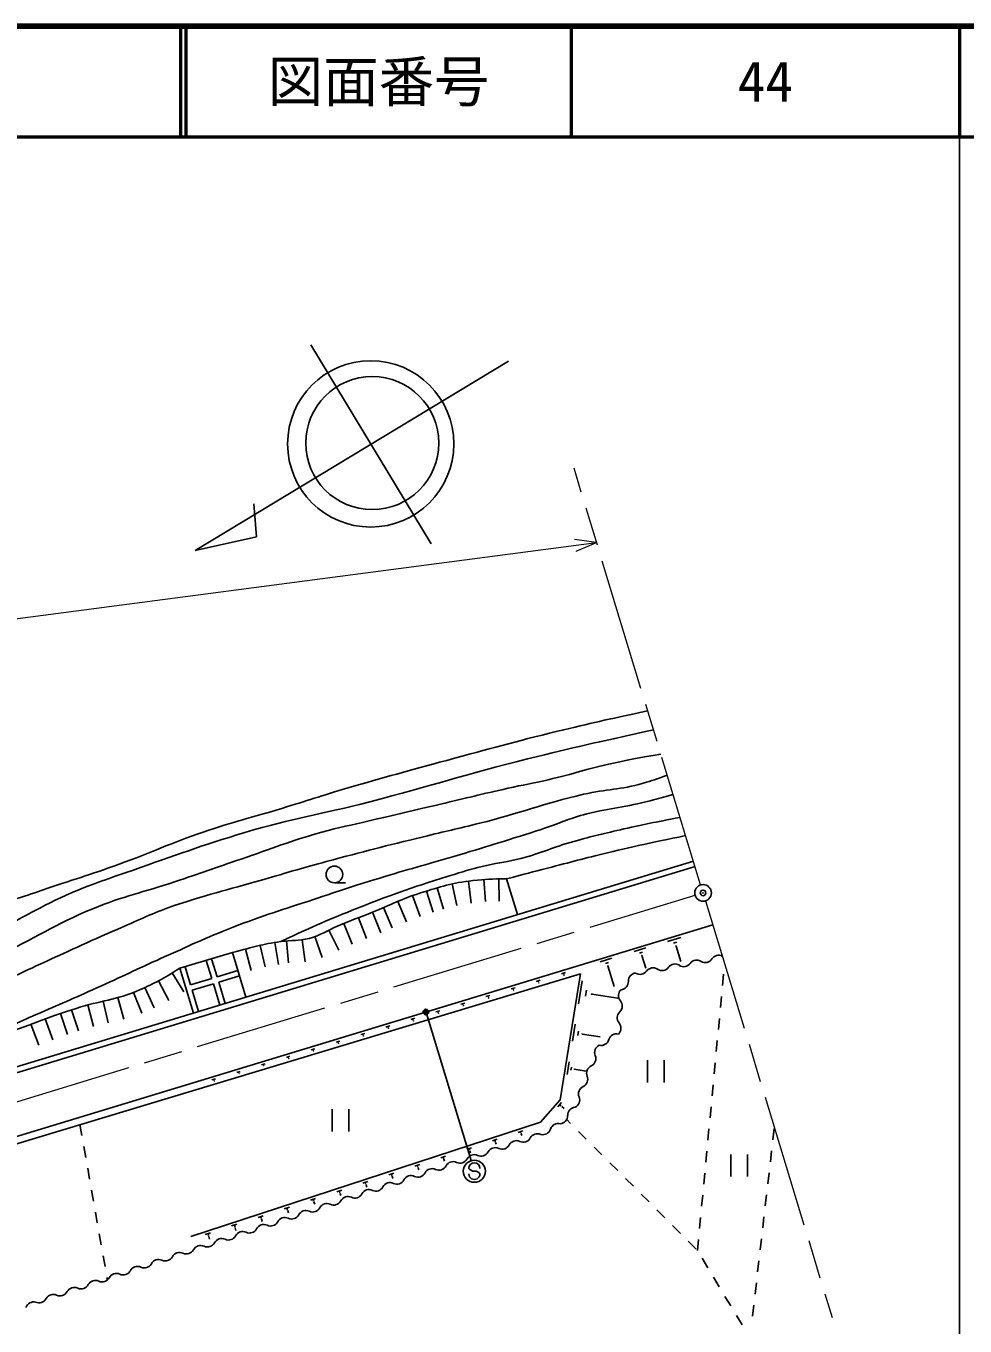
# Model space of a CAD drawing. Units: millimetres, scale not verified. Extents: x 40000 to 680000, y 20000 to 380000.
# Drawn here: x 494818 to 579500, y 262848 to 380000 of the extents above; entities that cross this region are included whole.
import ezdxf
from ezdxf.enums import TextEntityAlignment as Align

# ---------------------------------------------------------------- set-up
doc = ezdxf.new("R2010")
doc.units = ezdxf.units.MM
doc.header["$LTSCALE"] = 1000
doc.header["$PDMODE"] = 32
doc.header["$PDSIZE"] = 500
doc.linetypes.add('CHAIN', pattern=[18.5, 12, -1.5, 3.5, -1.5])
for name, color, linetype, lineweight in [('S-BGD', 7, 'Continuous', 25), ('S-BMK', 2, 'CHAIN', 13), ('S-BMK-SRVR', 3, 'Continuous', 25), ('S-STR-HTXT', 7, 'Continuous', 13), ('S-STR-STRC', 7, 'Continuous', 25), ('S-TTL', 2, 'Continuous', 140), ('S-TTL-BAND', 7, 'Continuous', 25), ('S-TTL-LINE', 7, 'Continuous', 50)]:
    doc.layers.add(name, color=color, linetype=linetype, lineweight=lineweight)
doc.layers.add('S-OTRS', color=6, linetype='Continuous')
doc.layers.add('S-TTL-TXT', color=7, linetype='Continuous')
doc.styles.add('ＭＳ ゴシック', font='')
doc.styles.get('ＭＳ ゴシック').set_extended_font_data('MS Gothic')

msp = doc.modelspace()

# ---------------------------------------------------------------- linework, layer by layer
at = {"layer": 'S-BGD'}
for p, q in [((531353, 333325), (520499, 351281)), ((538324, 349798), (510083, 332726)), ((515609, 333958), (515374, 336947)), ((510083, 332726), (515609, 333958)), ((491726, 285515), (555005, 304749)), ((491871, 285036), (555150, 304270)), ((522628, 302789), (523628, 302789)), ((531902, 302337), (532463, 300417)), ((533241, 302685), (533669, 300731)), ((534711, 302938), (534973, 300955)), ((536097, 303086), (536258, 301092)), ((537473, 303141), (537487, 301141)), ((539139, 299926), (538162, 303140)), ((528350, 301115), (529127, 299273)), ((529689, 301638), (530353, 299751)), ((530940, 302044), (531535, 300134)), ((526066, 300145), (526812, 298289)), ((527059, 300557), (527846, 298718)), ((493471, 279774), (556750, 299008)), ((523477, 299120), (524233, 297269)), ((524797, 299646), (525527, 297783)), ((519719, 297660), (520001, 295680)), ((520868, 297937), (521525, 296048)), ((522135, 298520), (523031, 296732)), ((552659, 297504), (553858, 297868)), ((508681, 295085), (513427, 296501)), ((514648, 292482), (513427, 296501)), ((514604, 296815), (515117, 294882)), ((515938, 297152), (516382, 295202)), ((517267, 297410), (517592, 295436)), ((518323, 297553), (518505, 295561)), ((549673, 296596), (550719, 296914)), ((550145, 296454), (550406, 296533)), ((553200, 297340), (553500, 297432)), ((553403, 297075), (553478, 297098)), ((553441, 297086), (553861, 295705)), ((509161, 295228), (509662, 293579)), ((511077, 295800), (511575, 294161)), ((511556, 295943), (512054, 294306)), ((546611, 295665), (547656, 295983)), ((547082, 295523), (547344, 295602)), ((547260, 295291), (547325, 295311)), ((547292, 295301), (547856, 293447)), ((550322, 296222), (550388, 296242)), ((550355, 296232), (550703, 295089)), ((471218, 272424), (544812, 294593)), ((508007, 294666), (509050, 292959)), ((509910, 291042), (508681, 295085)), ((509662, 293579), (511575, 294161)), ((512054, 294306), (513921, 294874)), ((512199, 293828), (514067, 294396)), ((544812, 294593), (542991, 283226)), ((543101, 294598), (543459, 294707)), ((543262, 294549), (543351, 294577)), ((543323, 294470), (543345, 294477)), ((543334, 294474), (543352, 294415)), ((557633, 293545), (557727, 294540)), ((504522, 292911), (505258, 291051)), ((505542, 293352), (506371, 291532)), ((506763, 293947), (507702, 292181)), ((509807, 293101), (511721, 293683)), ((509807, 293101), (510389, 291187)), ((511721, 293683), (512302, 291769)), ((512199, 293828), (512781, 291914)), ((538566, 293220), (538918, 293327)), ((538724, 293172), (538813, 293199)), ((538784, 293094), (538806, 293100)), ((538795, 293097), (538811, 293047)), ((540832, 293908), (541187, 294016)), ((540992, 293860), (541081, 293887)), ((541052, 293781), (541074, 293788)), ((541063, 293785), (541080, 293730)), ((544965, 293966), (544631, 291885)), ((545360, 293102), (545277, 292582)), ((500387, 291780), (500901, 289847)), ((501782, 292115), (502229, 290166)), ((503111, 292441), (503646, 290514)), ((534042, 291845), (534389, 291950)), ((534198, 291797), (534285, 291824)), ((534257, 291721), (534279, 291727)), ((534268, 291724), (534281, 291682)), ((536302, 292532), (536652, 292638)), ((536460, 292484), (536547, 292511)), ((536519, 292407), (536541, 292413)), ((536530, 292410), (536544, 292364)), ((545849, 292824), (545828, 292694)), ((545838, 292759), (548180, 292384)), ((557445, 291553), (557539, 292549)), ((497921, 290998), (498573, 289107)), ((498930, 291338), (499557, 289439)), ((529530, 290473), (529871, 290577)), ((531784, 291158), (532128, 291263)), ((531939, 291112), (532025, 291138)), ((531998, 291035), (532019, 291042)), ((532008, 291039), (532020, 291001)), ((557256, 289562), (557350, 290558)), ((495269, 290039), (495966, 288164)), ((496560, 290515), (497243, 288636)), ((527278, 289789), (527616, 289891)), ((527430, 289743), (527515, 289768)), ((527487, 289668), (527509, 289674)), ((527498, 289671), (527507, 289641)), ((529683, 290427), (529769, 290453)), ((529741, 290351), (529763, 290358)), ((529752, 290354), (529762, 290321)), ((544338, 290053), (544091, 288511)), ((544631, 289413), (544569, 289027)), ((522782, 288422), (523115, 288523)), ((522932, 288377), (523015, 288402)), ((522988, 288303), (523009, 288309)), ((522999, 288306), (523005, 288285)), ((525028, 289105), (525364, 289207)), ((525180, 289059), (525263, 289085)), ((525237, 288985), (525258, 288991)), ((525247, 288988), (525255, 288963)), ((544993, 289207), (544978, 289110)), ((544986, 289158), (546593, 288901)), ((557068, 287571), (557162, 288567)), ((518298, 287059), (518625, 287158)), ((518445, 287015), (518527, 287039)), ((520538, 287740), (520868, 287840)), ((520687, 287695), (520770, 287720)), ((520743, 287622), (520764, 287628)), ((520753, 287625), (520758, 287609)), ((516060, 286379), (516384, 286477)), ((516206, 286335), (516287, 286359)), ((516261, 286263), (516281, 286269)), ((516271, 286266), (516274, 286258)), ((518501, 286942), (518521, 286948)), ((518511, 286945), (518515, 286933)), ((543791, 286642), (543611, 285513)), ((544006, 286174), (543961, 285891)), ((544271, 286023), (544260, 285952)), ((544265, 285987), (545343, 285815)), ((550880, 286790), (550880, 284790)), ((552380, 286790), (552380, 284790)), ((556880, 285580), (556974, 286576)), ((511592, 285021), (511911, 285118)), ((511736, 284977), (511815, 285002)), ((511790, 284907), (511810, 284913)), ((511800, 284910), (511800, 284910)), ((513824, 285699), (514146, 285797)), ((513969, 285656), (514050, 285680)), ((514024, 285584), (514044, 285591)), ((514034, 285587), (514035, 285583)), ((556692, 283589), (556786, 284584)), ((522427, 282391), (522427, 280391)), ((523927, 282391), (523927, 280391)), ((542991, 283226), (541220, 281208)), ((543123, 282997), (542777, 282603)), ((543092, 282763), (543005, 282664)), ((543158, 282639), (543136, 282614)), ((543147, 282627), (543355, 282444)), ((556504, 281598), (556598, 282593)), ((541220, 281208), (509676, 270923)), ((543935, 281096), (543579, 281452)), ((499684, 280999), (499858, 280014)), ((539628, 280426), (539212, 280291)), ((539506, 280271), (539402, 280238)), ((539501, 280155), (539475, 280146)), ((539488, 280151), (539537, 280001)), ((545349, 279682), (544642, 280389)), ((556316, 279607), (556410, 280602)), ((562173, 279639), (562288, 280632)), ((500032, 279030), (500207, 278045)), ((534987, 278913), (534561, 278774)), ((537310, 279671), (536889, 279533)), ((537187, 279514), (537081, 279479)), ((537182, 279396), (537155, 279387)), ((537168, 279391), (537220, 279234)), ((546763, 278267), (546056, 278974)), ((532659, 278154), (532227, 278013)), ((532532, 277993), (532424, 277958)), ((532527, 277872), (532500, 277863)), ((532513, 277868), (532570, 277694)), ((534862, 278754), (534755, 278720)), ((534857, 278635), (534830, 278626)), ((534843, 278630), (534897, 278465)), ((556127, 277615), (556221, 278611)), ((558390, 278315), (558390, 276315)), ((559890, 278315), (559890, 276315)), ((561944, 277652), (562059, 278645)), ((500381, 277060), (500555, 276075)), ((527986, 276630), (527544, 276486)), ((530325, 277393), (529888, 277251)), ((530197, 277230), (530088, 277195)), ((530192, 277108), (530164, 277099)), ((530178, 277103), (530237, 276922)), ((548177, 276853), (547470, 277560)), ((555939, 275624), (556033, 276620)), ((561715, 275665), (561829, 276658)), ((525642, 275866), (525194, 275720)), ((525510, 275699), (525399, 275663)), ((525505, 275574), (525477, 275565)), ((525491, 275569), (525555, 275372)), ((527856, 276466), (527746, 276430)), ((527851, 276342), (527823, 276333)), ((527837, 276337), (527899, 276148)), ((549590, 275438), (548884, 276145)), ((500729, 275091), (500904, 274106)), ((520937, 274332), (520479, 274183)), ((520803, 274161), (520688, 274124)), ((523292, 275100), (522839, 274952)), ((523159, 274931), (523046, 274894)), ((523154, 274804), (523125, 274795)), ((523139, 274800), (523206, 274594)), ((551004, 274023), (550297, 274731)), ((555751, 273633), (555845, 274629)), ((561486, 273678), (561600, 274671)), ((501078, 273121), (501252, 272137)), ((518577, 273562), (518113, 273411)), ((518441, 273390), (518325, 273352)), ((518435, 273260), (518406, 273250)), ((518421, 273255), (518493, 273034)), ((520797, 274033), (520768, 274023)), ((520783, 274028), (520852, 273815)), ((552418, 272609), (551711, 273316)), ((513840, 272018), (513365, 271863)), ((513701, 271841), (513582, 271803)), ((516211, 272791), (515742, 272638)), ((516073, 272616), (515956, 272578)), ((516068, 272485), (516038, 272475)), ((516053, 272480), (516128, 272251)), ((553832, 271194), (553125, 271902)), ((555563, 271642), (555657, 272638)), ((561257, 271691), (561371, 272685)), ((501427, 271152), (501601, 270167)), ((511463, 271243), (510983, 271087)), ((511323, 271064), (511203, 271025)), ((511317, 270930), (511287, 270920)), ((511302, 270925), (511382, 270679)), ((513695, 271708), (513665, 271698)), ((513680, 271703), (513757, 271466)), ((555375, 269651), (555469, 270647)), ((561028, 269704), (561142, 270698)), ((555246, 269780), (554539, 270487)), ((501775, 269183), (501949, 268198)), ((556310, 268092), (555796, 268950)), ((560798, 267718), (560913, 268711)), ((502124, 267213), (502162, 266994)), ((557339, 266377), (556825, 267235)), ((560569, 265731), (560684, 266724)), ((558368, 264662), (557854, 265520)), ((559397, 262947), (558882, 263805)), ((560340, 263744), (560455, 264737))]:
    msp.add_line(p, q, dxfattribs=at)
for centre, radius in [((525904, 342339), 7493), ((526044, 342413), 5995), ((522628, 303539), 750)]:
    msp.add_circle(centre, radius, dxfattribs=at)
for centre, start, end in [((553336, 294747), 56.3572, 143.56284), ((554139, 295954), 236.3572, 323.56284), ((555306, 295093), 56.3572, 143.56284), ((556073, 296323), 239.77453, 326.98016), ((557288, 295533), 63.83147, 146.98016), ((549863, 293936), 95.1471, 182.35273), ((550200, 295262), 236.3572, 323.56284), ((551366, 294401), 56.3572, 143.56284), ((552170, 295608), 236.3572, 323.56284), ((548974, 292625), 133.00208, 220.20772), ((548414, 293877), 275.1471, 2.35273), ((547867, 291689), 313.00208, 40.20772), ((548855, 290628), 133.00208, 220.20772), ((547748, 289692), 313.00208, 40.20772), ((546683, 288857), 256.74864, 343.95428), ((548076, 288456), 76.74864, 163.95428), ((545482, 286945), 295.08831, 22.29395), ((546824, 287495), 115.08831, 202.29395), ((546097, 285631), 115.08831, 202.29395), ((544756, 285081), 295.08831, 22.29395), ((545370, 283768), 115.08831, 202.29395), ((544392, 281839), 94.36884, 181.57448), ((544029, 283218), 295.08831, 22.29395), ((542942, 281799), 274.36884, 1.57448), ((540936, 279456), 64.74734, 151.95298), ((541430, 280812), 255.23151, 342.43715), ((542812, 280375), 75.23151, 162.43715), ((537139, 278196), 64.74734, 151.95298), ((537758, 279508), 244.74734, 331.95298), ((539038, 278826), 64.74734, 151.95298), ((539656, 280137), 244.74734, 331.95298), ((533343, 276937), 64.74734, 151.95298), ((533961, 278248), 244.74734, 331.95298), ((535241, 277567), 64.74734, 151.95298), ((535860, 278878), 244.74734, 331.95298), ((530165, 276989), 244.74734, 331.95298), ((531444, 276307), 64.74734, 151.95298), ((532063, 277619), 244.74734, 331.95298), ((526368, 275730), 244.74734, 331.95298), ((527648, 275048), 64.74734, 151.95298), ((528266, 276359), 244.74734, 331.95298), ((529546, 275678), 64.74734, 151.95298), ((523851, 273789), 64.74734, 151.95298), ((524470, 275100), 244.74734, 331.95298), ((525750, 274418), 64.74734, 151.95298), ((520055, 272529), 64.74734, 151.95298), ((520673, 273841), 244.74734, 331.95298), ((521953, 273159), 64.74734, 151.95298), ((522572, 274471), 244.74734, 331.95298), ((516258, 271270), 64.74734, 151.95298), ((516877, 272582), 244.74734, 331.95298), ((518156, 271900), 64.74734, 151.95298), ((518775, 273211), 244.74734, 331.95298), ((512461, 270011), 64.74734, 151.95298), ((513080, 271322), 244.74734, 331.95298), ((514360, 270641), 64.74734, 151.95298), ((514978, 271952), 244.74734, 331.95298), ((508665, 268752), 64.74734, 151.95298), ((509283, 270063), 244.74734, 331.95298), ((510563, 269381), 64.74734, 151.95298), ((511182, 270693), 244.74734, 331.95298), ((505487, 268804), 244.74734, 331.95298), ((506767, 268122), 64.74734, 151.95298), ((507385, 269433), 244.74734, 331.95298), ((501690, 267544), 244.74734, 331.95298), ((502970, 266863), 64.74734, 151.95298), ((503589, 268174), 244.74734, 331.95298), ((504868, 267492), 64.74734, 151.95298), ((497894, 266285), 244.74734, 331.95298), ((499173, 265603), 64.74734, 151.95298), ((499792, 266915), 244.74734, 331.95298), ((501072, 266233), 64.74734, 151.95298), ((495513, 264296), 76.16437, 163.37001), ((495995, 265655), 244.74734, 331.95298), ((497275, 264974), 64.74734, 151.95298)]:
    msp.add_arc(centre, 725, start, end, dxfattribs=at)
for points, knots in [([(398524, 296295), (400947, 294765), (401677, 294244), (403866, 293258), (405334, 292596), (406156, 292194), (407706, 291756), (408715, 291471), (409334, 291508), (410324, 291163), (410797, 290998), (411028, 290825), (411477, 290604), (412133, 290281), (412471, 290034), (413152, 289766), (415091, 289003), (416230, 288709), (418250, 288195), (420082, 287729), (421127, 287530), (422998, 287253), (423810, 287132), (424272, 287120), (425092, 287078), (426700, 286997), (427605, 286996), (429212, 287078), (430733, 287156), (431568, 287395), (433087, 287497), (434081, 287563), (434640, 287558), (435636, 287567), (436754, 287576), (437381, 287569), (438499, 287532), (440737, 287458), (441985, 287253), (444225, 287253), (445359, 287252), (445993, 287349), (447122, 287462), (448326, 287582), (449001, 287653), (450195, 287846), (453561, 288391), (455420, 288848), (458748, 289592), (461318, 290166), (462735, 290581), (465277, 291268), (468089, 292027), (469652, 292498), (472434, 293362), (473768, 293777), (474504, 294048), (475821, 294514), (479034, 295653), (480803, 296375), (483990, 297587), (486899, 298693), (488501, 299386), (491427, 300450), (493311, 301135), (494381, 301479), (496279, 302125), (498990, 303049), (500534, 303492), (503227, 304464), (506207, 305541), (507805, 306337), (510803, 307362), (513538, 308298), (515125, 308650), (517890, 309492), (520184, 310191), (521455, 310631), (523756, 311307), (527260, 312337), (529238, 312865), (532763, 313821), (536655, 314876), (538829, 315493), (542748, 316440), (545918, 317205), (546952, 317438), (550889, 318289)], [0, 0, 0, 0, 1, 1, 1, 2, 2, 2, 3, 3, 3, 4, 4, 4, 5, 5, 5, 6, 6, 6, 7, 7, 7, 8, 8, 8, 9, 9, 9, 10, 10, 10, 11, 11, 11, 12, 12, 12, 13, 13, 13, 14, 14, 14, 15, 15, 15, 16, 16, 16, 17, 17, 17, 18, 18, 18, 19, 19, 19, 20, 20, 20, 21, 21, 21, 22, 22, 22, 23, 23, 23, 24, 24, 24, 25, 25, 25, 26, 26, 26, 27, 27, 27, 28, 28, 28, 29, 29, 29, 29]), ([(461462, 289001), (465642, 290060), (466700, 290331), (470053, 291201), (474663, 292397), (477317, 292830), (481839, 294323), (485747, 295613), (487874, 296535), (491619, 298241), (494540, 299572), (496024, 300645), (498977, 301904), (501063, 302793), (502285, 303160), (504424, 303911), (508363, 305294), (510557, 306116), (514554, 307320), (518897, 308628), (521439, 308958), (525831, 310091), (531399, 311527), (534456, 312567), (540038, 313946), (544465, 315038), (545919, 315371), (551413, 316565)], [0, 0, 0, 0, 1, 1, 1, 2, 2, 2, 3, 3, 3, 4, 4, 4, 5, 5, 5, 6, 6, 6, 7, 7, 7, 8, 8, 8, 9, 9, 9, 9]), ([(552078, 314377), (550027, 314037), (549464, 313929), (547801, 313577), (545474, 313084), (544219, 312603), (541901, 312074), (540488, 311752), (539687, 311619), (538273, 311305), (535890, 310775), (534566, 310433), (532189, 309876), (529684, 309288), (528280, 308965), (525776, 308373), (524100, 307977), (523148, 307807), (521488, 307347), (518610, 306548), (517064, 305881), (514232, 304928), (511881, 304137), (510574, 303664), (508222, 302876), (505351, 301914), (503656, 301612), (500856, 300457), (497376, 299022), (495635, 297762), (492207, 296206), (488835, 294676), (486935, 293827), (483449, 292578), (481032, 291712), (479646, 291320), (477182, 290599), (473349, 289478), (471200, 288851), (467324, 287887), (463809, 287013), (461826, 286572), (458272, 285872), (455977, 285420), (454692, 285147), (452372, 284846), (449364, 284455), (447664, 284351), (444640, 284113), (441453, 283862), (439663, 283741), (436467, 283673), (431158, 283561), (428146, 283051), (422871, 283673), (421093, 283883), (420111, 284120), (418364, 284516), (415571, 285148), (413923, 285252), (411242, 286260), (409589, 286881), (408724, 287382), (407113, 288107), (403532, 289720), (401458, 290480), (397952, 292248), (395252, 293610), (393637, 294234), (391172, 295986), (389554, 297136), (388959, 297601), (387214, 299175)], [0, 0, 0, 0, 1, 1, 1, 2, 2, 2, 3, 3, 3, 4, 4, 4, 5, 5, 5, 6, 6, 6, 7, 7, 7, 8, 8, 8, 9, 9, 9, 10, 10, 10, 11, 11, 11, 12, 12, 12, 13, 13, 13, 14, 14, 14, 15, 15, 15, 16, 16, 16, 17, 17, 17, 18, 18, 18, 19, 19, 19, 20, 20, 20, 21, 21, 21, 22, 22, 22, 23, 23, 23, 24, 24, 24, 24]), ([(379861, 301131), (382337, 299211), (383037, 298664), (385176, 297228), (387231, 295849), (388450, 295179), (390573, 293907), (392637, 292670), (393808, 292004), (395888, 290793), (397539, 289831), (398421, 289214), (400122, 288343), (402120, 287321), (403300, 286865), (405395, 286060), (407248, 285348), (408320, 285040), (410212, 284440), (411889, 283909), (412810, 283529), (414530, 283153), (416481, 282727), (417602, 282588), (419595, 282448), (421731, 282298), (422934, 282342), (425075, 282323), (428627, 282292), (430617, 282365), (434168, 282406), (436195, 282430), (437332, 282421), (439358, 282489), (442591, 282598), (444397, 282795), (447620, 283070), (449051, 283193), (449847, 283321), (451274, 283486), (454032, 283803), (455576, 283984), (458332, 284316), (460425, 284568), (461595, 284733), (463688, 284980), (465600, 285206), (466682, 285242), (468588, 285520), (470334, 285775), (471310, 285952), (473030, 286350), (475400, 286899), (476686, 287372), (479009, 288094), (480630, 288598), (481536, 288893), (483119, 289506), (485989, 290617), (487503, 291464), (490302, 292744), (492598, 293795), (493860, 294435), (496156, 295485), (499067, 296816), (500685, 297593), (503630, 298848), (505436, 299617), (506418, 300135), (508280, 300758), (511516, 301840), (513387, 302263), (516667, 303207), (518709, 303795), (519845, 304154), (521898, 304702), (525311, 305612), (527227, 306106), (530659, 306944), (532634, 307426), (533752, 307651), (535724, 308148), (539414, 309077), (541402, 309898), (545107, 310764), (547179, 311248), (548423, 311156), (550463, 311760), (551327, 312016), (551645, 312103), (552652, 312488)], [0, 0, 0, 0, 1, 1, 1, 2, 2, 2, 3, 3, 3, 4, 4, 4, 5, 5, 5, 6, 6, 6, 7, 7, 7, 8, 8, 8, 9, 9, 9, 10, 10, 10, 11, 11, 11, 12, 12, 12, 13, 13, 13, 14, 14, 14, 15, 15, 15, 16, 16, 16, 17, 17, 17, 18, 18, 18, 19, 19, 19, 20, 20, 20, 21, 21, 21, 22, 22, 22, 23, 23, 23, 24, 24, 24, 25, 25, 25, 26, 26, 26, 27, 27, 27, 28, 28, 28, 29, 29, 29, 30, 30, 30, 30]), ([(477038, 285234), (478547, 285896), (479020, 286118), (480354, 286493), (481507, 286817), (482183, 286883), (483358, 287116), (485083, 287460), (486068, 287559), (487779, 287967), (489121, 288286), (489854, 288547), (491151, 289015), (492977, 289673), (493959, 290149), (495743, 290914), (497888, 291834), (499084, 292364), (501212, 293323), (503489, 294348), (504742, 294970), (507022, 295987), (509544, 297112), (510937, 297795), (513512, 298793), (516296, 299872), (517905, 300344), (520739, 301287), (523210, 302109), (524596, 302565), (527087, 303327), (529700, 304127), (531186, 304499), (533804, 305282), (536735, 306160), (538373, 306667), (541285, 307606), (542898, 308126), (543750, 308588), (545395, 308995), (547612, 309544), (548910, 309607), (551120, 310185), (551927, 310397), (552201, 310463), (553179, 310755)], [0, 0, 0, 0, 1, 1, 1, 2, 2, 2, 3, 3, 3, 4, 4, 4, 5, 5, 5, 6, 6, 6, 7, 7, 7, 8, 8, 8, 9, 9, 9, 10, 10, 10, 11, 11, 11, 12, 12, 12, 13, 13, 13, 14, 14, 14, 15, 15, 15, 15]), ([(553808, 308684), (551364, 308214), (550713, 308092), (548744, 307643), (546972, 307238), (545977, 307012), (544225, 306524), (542333, 305997), (541339, 305477), (539438, 304981), (538248, 304670), (537549, 304637), (536351, 304354), (535204, 304084), (534569, 303898), (533443, 303549), (529995, 302482), (528071, 301843), (524719, 300507), (521977, 299414), (521054, 299006), (517790, 297491)], [0, 0, 0, 0, 1, 1, 1, 2, 2, 2, 3, 3, 3, 4, 4, 4, 5, 5, 5, 6, 6, 6, 7, 7, 7, 7]), ([(538162, 303140), (539958, 303614), (540411, 303733), (541854, 304108), (543967, 304658), (545146, 304983), (547268, 305495), (550004, 306156), (550905, 306333), (554308, 307041)], [0, 0, 0, 0, 1, 1, 1, 2, 2, 2, 3, 3, 3, 3]), ([(513427, 296501), (515465, 297040), (516061, 297234), (517790, 297491), (518787, 297639), (519376, 297538), (520354, 297783), (521432, 298054), (521941, 298483), (522967, 298910), (524170, 299412), (524856, 299662), (526066, 300145), (527761, 300821), (528665, 301331), (530406, 301877), (532208, 302441), (533234, 302777), (535110, 302986), (536296, 303118), (536752, 303150), (538162, 303140)], [0, 0, 0, 0, 1, 1, 1, 2, 2, 2, 3, 3, 3, 4, 4, 4, 5, 5, 5, 6, 6, 6, 7, 7, 7, 7]), ([(444281, 278800), (444234, 279492), (444214, 279685), (444215, 280253), (444215, 280609), (444079, 280845), (444237, 281164), (444488, 281668), (444915, 281771), (445452, 281939), (447142, 282470), (448215, 282038), (449983, 282153), (451031, 282221), (451610, 282365), (452660, 282400), (453608, 282432), (454142, 282268), (455089, 282333), (456548, 282433), (457322, 282827), (458777, 282985), (460168, 283137), (460954, 283157), (462353, 283210), (464073, 283275), (465042, 283166), (466761, 283278), (468266, 283375), (469099, 283553), (470584, 283817), (473125, 284269), (474515, 284693), (477038, 285234), (479469, 285755), (480826, 286075), (483268, 286539), (484897, 286847), (485846, 286844), (487451, 287258), (489434, 287769), (490469, 288307), (492399, 288990), (495116, 289951), (496605, 290587), (499348, 291475), (501552, 292189), (502925, 292191), (505044, 293129), (506519, 293782), (507081, 294081), (508681, 295085)], [0, 0, 0, 0, 1, 1, 1, 2, 2, 2, 3, 3, 3, 4, 4, 4, 5, 5, 5, 6, 6, 6, 7, 7, 7, 8, 8, 8, 9, 9, 9, 10, 10, 10, 11, 11, 11, 12, 12, 12, 13, 13, 13, 14, 14, 14, 15, 15, 15, 16, 16, 16, 17, 17, 17, 17])]:
    msp.add_open_spline(points, degree=3, knots=knots, dxfattribs=at)
at = {"layer": 'S-BMK'}
for p, q in [((555659, 302596), (544244, 340150)), ((492598, 282644), (555160, 301660)), ((556095, 301161), (567510, 263607))]:
    msp.add_line(p, q, dxfattribs=at)
at = {"layer": 'S-BMK-SRVR'}
msp.add_circle((555877, 301878), 750, dxfattribs=at)
msp.add_point((555877, 301878), dxfattribs=at)
at = {"layer": 'S-OTRS'}
msp.add_point((555877, 301878), dxfattribs=at)
at = {"layer": 'S-STR-HTXT'}
for p, q in [((387715, 312697), (546280, 333452)), ((546280, 333452), (544297, 333715)), ((544432, 332688), (546280, 333452))]:
    msp.add_line(p, q, dxfattribs=at)
at = {"layer": 'S-STR-STRC'}
for p, q in [((530934, 291005), (534962, 277753)), ((534858, 276937), (534758, 277055)), ((535103, 276798), (534858, 276937)), ((535403, 276795), (535103, 276798)), ((535649, 276683), (535403, 276795)), ((535754, 276547), (535649, 276683))]:
    msp.add_line(p, q, dxfattribs=at)
for centre, radius in [((530891, 291148), 150), ((530891, 291148), 120), ((530891, 291148), 90), ((530891, 291148), 60), ((530891, 291148), 30), ((535253, 276796), 1000)]:
    msp.add_circle(centre, radius, dxfattribs=at)
for centre, start, end in [((535254, 276551), 179.55488, 359.55488), ((535258, 277051), 359.55488, 179.55488)]:
    msp.add_arc(centre, 500, start, end, dxfattribs=at)
msp.add_point((530891, 291148), dxfattribs=at)
at = {"layer": 'S-TTL'}
msp.add_line((680000, 380000), (40000, 380000), dxfattribs=at)
at = {"layer": 'S-TTL-BAND'}
msp.add_line((579000, 20000), (579000, 370000), dxfattribs=at)
at = {"layer": 'S-TTL-LINE'}
for p, q in [((508747, 380000), (508747, 370000)), ((509247, 380000), (509247, 370000)), ((543997, 380000), (543997, 370000)), ((579000, 380000), (579000, 370000)), ((40000, 370000), (680000, 370000))]:
    msp.add_line(p, q, dxfattribs=at)

# ---------------------------------------------------------------- texts
at = {"layer": 'S-TTL-TXT', "style": 'ＭＳ ゴシック'}
for s, p in [('図面番号', (526622, 375000)), ('44', (561497, 375000))]:
    msp.add_text(s, height=3666, dxfattribs=at).set_placement(p, align=Align.MIDDLE_CENTER)

doc.saveas('drawing.dxf')
